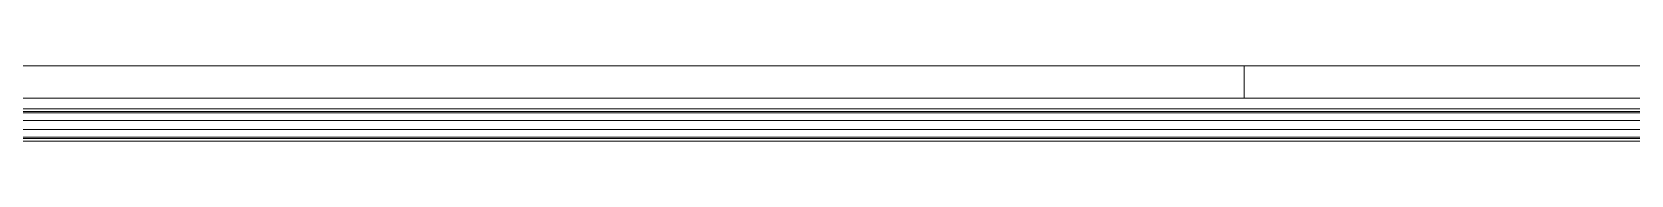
# Model space of a CAD drawing. Header units: millimetres. Extents: x 586.5 to 618.3, y 239.1 to 272.6.
# Drawn here: x 591.558 to 592.796, y 240.122 to 240.18 of the extents above; entities that cross this region are included whole.
import ezdxf

# ---------------------------------------------------------------- set-up
doc = ezdxf.new("R2010")
doc.units = ezdxf.units.MM
doc.header["$LTSCALE"] = 75
doc.layers.add('A Esquadrias LRZ', color=252, linetype='Continuous', lineweight=9)

msp = doc.modelspace()

# ---------------------------------------------------------------- linework, layer by layer
at = {"layer": 'A Esquadrias LRZ'}
for p, q in [((592.4965, 240.1799), (590.9965, 240.1799)), ((592.4965, 240.1549), (592.4965, 240.1799)), ((593.9965, 240.1799), (592.4965, 240.1799)), ((592.4965, 240.1799), (592.4965, 240.1549)), ((590.9965, 240.1549), (592.4965, 240.1549)), ((592.4965, 240.1549), (593.9965, 240.1549)), ((586.7992, 240.1465), (601.1992, 240.1465)), ((586.8042, 240.1445), (601.1942, 240.1445)), ((601.1942, 240.1435), (586.8042, 240.1435)), ((586.8042, 240.1374), (601.1942, 240.1374)), ((586.8042, 240.1306), (601.1942, 240.1306)), ((601.1992, 240.1215), (586.7992, 240.1215)), ((586.8042, 240.1245), (601.1942, 240.1245)), ((586.8042, 240.1235), (601.1942, 240.1235))]:
    msp.add_line(p, q, dxfattribs=at)

doc.saveas('drawing.dxf')
